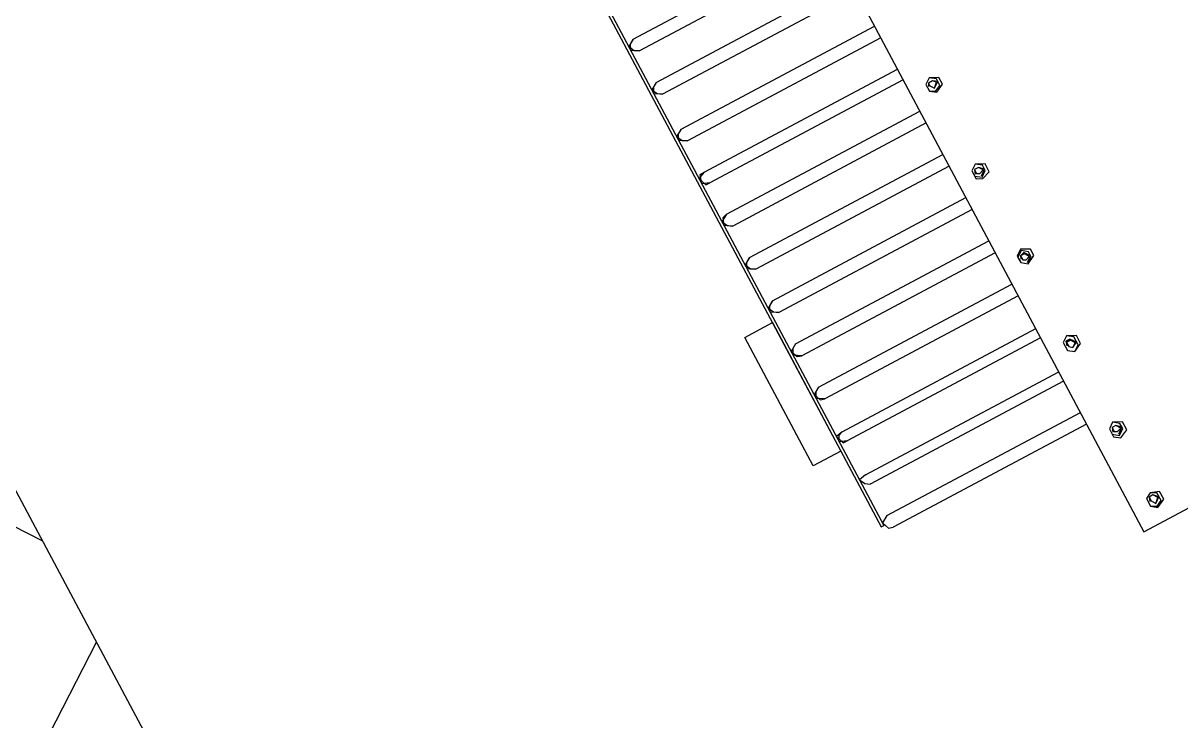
# Model space of a CAD drawing. Extents: x 5370511 to 5386565, y 1010429 to 1053793.
# Drawn here: x 5379996.114 to 5379997.973, y 1040723.831 to 1040724.951 of the extents above; entities that cross this region are included whole.
import ezdxf

# ---------------------------------------------------------------- set-up
doc = ezdxf.new("R2010")
doc.units = 0
doc.layers.get('0').update_dxf_attribs({"linetype": 'CONTINUOUS'})
doc.layers.add('ЭС (тонкий)', color=7, linetype='CONTINUOUS', lineweight=25)
doc.layers.add('ЭС сети', color=1, linetype='CONTINUOUS', lineweight=50)

# ---------------------------------------------------------------- blocks, each defined once
blk = doc.blocks.new('A$C277B5DBA')
for points in [[(7.161476594471281, 30.68098132412837), (7.161476594471281, 3.716365231989563)], [(10.80017255297614, 28.60737604109432), (10.80017255297611, 5.766135971540372)], [(10.84798426485199, 28.60737604109432), (10.84798426485193, 5.766135971540372)], [(10.68064327328636, 14.55303895142931), (7.161476594471281, 14.55303895142931)], [(10.68064327328636, 14.55303895142931), (10.80017255297611, 14.48153532097997)], [(10.75236084110014, 14.50536986446307), (10.68064327328636, 14.55303895142931)], [(10.80017255297611, 14.41003169053045), (10.75236084110014, 14.50536986446307)], [(7.161476594471281, 14.33852806008094), (10.68064327328636, 14.33852806008094)], [(10.68064327328636, 14.33852806008094), (10.80017255297611, 14.41003169053045)], [(10.75236084110014, 14.38619714704729), (10.68064327328636, 14.33852806008094)], [(10.80017255297611, 14.48153532097997), (10.75236084110014, 14.38619714704729)], [(10.68064327328636, 13.76649901648532), (7.161476594471281, 13.76649901648532)], [(10.68064327328636, 13.76649901648532), (10.80017255297611, 13.69499538603595)], [(10.75236084110014, 13.71882992951905), (10.68064327328636, 13.76649901648532)], [(10.68064327328636, 13.55198812513701), (10.80017255297611, 13.62349175558644)], [(10.75236084110014, 13.59965721210327), (10.68064327328636, 13.55198812513701)], [(10.80017255297611, 13.62349175558644), (10.75236084110014, 13.71882992951905)], [(10.80017255297611, 13.69499538603595), (10.75236084110014, 13.59965721210327)], [(7.161476594471281, 13.55198812513701), (10.68064327328636, 13.55198812513701)], [(10.68064327328636, 12.91649901648541), (7.161476594471281, 12.91649901648541)], [(10.68064327328636, 12.91649901648541), (10.80017255297611, 12.84499538603593)], [(10.75236084110014, 12.86882992951909), (10.68064327328636, 12.91649901648541)], [(10.80017255297611, 12.77349175558647), (10.75236084110014, 12.86882992951909)], [(10.80017255297611, 12.84499538603593), (10.75236084110014, 12.74965721210334)], [(7.161476594471281, 12.70198812513704), (10.68064327328636, 12.70198812513704)], [(10.68064327328636, 12.70198812513704), (10.80017255297611, 12.77349175558647)], [(10.75236084110014, 12.74965721210334), (10.68064327328636, 12.70198812513704)], [(10.68064327328636, 12.12995908154142), (7.161476594471281, 12.12995908154142)], [(10.68064327328636, 12.12995908154142), (10.80017255297611, 12.08228999457518)], [(10.75236084110014, 12.12995908154142), (10.68064327328636, 12.12995908154142)], [(10.80017255297611, 11.98695182064251), (10.75236084110014, 12.12995908154142)], [(7.161476594471281, 11.93928273367624), (10.68064327328636, 11.93928273367624)], [(10.68064327328636, 11.93928273367624), (10.80017255297611, 11.98695182064251)], [(10.75236084110014, 11.93928273367624), (10.68064327328636, 11.93928273367624)], [(10.80017255297611, 12.08228999457518), (10.75236084110014, 11.93928273367624)], [(6.635547763836513, 11.70093729884466), (6.778982899464182, 11.77244092929411)], [(6.683359475712535, 11.70093729884466), (6.778982899464182, 11.77244092929411)], [(6.778982899464182, 11.77244092929411), (6.874606323215886, 11.70093729884466)], [(6.778982899464182, 11.77244092929411), (6.874606323215886, 11.70093729884466)], [(6.635547763836513, 11.58176458142902), (6.635547763836513, 11.70093729884466)], [(6.778982899464182, 11.51026095097959), (6.635547763836513, 11.58176458142902)], [(6.683359475712535, 11.58176458142902), (6.683359475712535, 11.70093729884466)], [(6.683359475712535, 11.65326821187848), (6.755077043526256, 11.70093729884466)], [(6.778982899464182, 11.58176458142902), (6.683359475712535, 11.65326821187848)], [(6.778982899464182, 11.53409549446267), (6.683359475712535, 11.58176458142902)], [(6.707265331650291, 11.65326821187848), (6.755077043526256, 11.70093729884466)], [(6.778982899464182, 11.58176458142902), (6.707265331650291, 11.65326821187848)], [(6.755077043526256, 11.70093729884466), (6.826794611340006, 11.70093729884466)], [(6.755077043526256, 11.70093729884466), (6.826794611340006, 11.70093729884466)], [(6.826794611340006, 11.65326821187848), (6.778982899464182, 11.58176458142902)], [(6.874606323215886, 11.58176458142902), (6.778982899464182, 11.53409549446267)], [(6.874606323215886, 11.58176458142902), (6.778982899464182, 11.51026095097959)], [(6.826794611340006, 11.70093729884466), (6.826794611340006, 11.65326821187848)], [(6.826794611340006, 11.70093729884466), (6.850700467278074, 11.65326821187848)], [(6.874606323215886, 11.70093729884466), (6.874606323215886, 11.58176458142902)], [(6.874606323215886, 11.70093729884466), (6.874606323215886, 11.58176458142902)], [(10.68064327328636, 11.36725369008062), (7.161476594471281, 11.36725369008062)], [(10.68064327328636, 11.36725369008062), (10.80017255297611, 11.29575005963111)], [(10.75236084110014, 11.34341914659741), (10.68064327328636, 11.36725369008062)], [(10.80017255297611, 11.2242464291818), (10.75236084110014, 11.34341914659741)], [(10.68064327328636, 11.15274279873226), (10.80017255297611, 11.2242464291818)], [(10.75236084110014, 11.20041188569852), (10.68064327328636, 11.15274279873226)], [(10.80017255297611, 11.29575005963111), (10.75236084110014, 11.20041188569852)], [(7.161476594471281, 11.15274279873226), (10.68064327328636, 11.15274279873226)], [(10.68064327328636, 10.58071375513669), (7.161476594471281, 10.58071375513669)], [(10.68064327328636, 10.58071375513669), (10.80017255297611, 10.50921012468732)], [(10.75236084110014, 10.53304466817048), (10.68064327328636, 10.58071375513669)], [(10.68064327328636, 10.36620286378838), (10.80017255297611, 10.43770649423772)], [(10.75236084110014, 10.41387195075459), (10.68064327328636, 10.36620286378838)], [(10.80017255297611, 10.43770649423772), (10.75236084110014, 10.53304466817048)], [(10.80017255297611, 10.50921012468732), (10.75236084110014, 10.41387195075459)], [(7.161476594471281, 10.36620286378838), (10.68064327328636, 10.36620286378838)], [(6.635547763836513, 10.12785742895679), (6.778982899464182, 10.19936105940634)], [(6.635547763836513, 9.98485016805791), (6.635547763836513, 10.12785742895679)], [(6.683359475712535, 10.12785742895679), (6.778982899464182, 10.19936105940634)], [(6.683359475712535, 10.03251925502432), (6.683359475712535, 10.12785742895679)], [(6.683359475712535, 10.05635379850734), (6.755077043526256, 10.12785742895679)], [(6.778982899464182, 9.98485016805791), (6.683359475712535, 10.05635379850734)], [(6.707265331650291, 10.05635379850734), (6.755077043526256, 10.12785742895679)], [(6.778982899464182, 10.03251925502432), (6.707265331650291, 10.05635379850734)], [(6.755077043526256, 10.12785742895679), (6.826794611340006, 10.12785742895679)], [(6.755077043526256, 10.12785742895679), (6.826794611340006, 10.12785742895679)], [(6.778982899464182, 10.19936105940634), (6.874606323215886, 10.12785742895679)], [(6.778982899464182, 10.19936105940634), (6.874606323215886, 10.12785742895679)], [(6.826794611340006, 10.05635379850734), (6.778982899464182, 10.03251925502432)], [(6.826794611340006, 10.12785742895679), (6.826794611340006, 10.05635379850734)], [(6.826794611340006, 10.12785742895679), (6.850700467278074, 10.05635379850734)], [(6.874606323215886, 10.12785742895679), (6.874606323215886, 10.03251925502432)], [(6.874606323215886, 10.12785742895679), (6.874606323215886, 9.98485016805791)], [(6.778982899464182, 9.937181081091616), (6.635547763836513, 9.98485016805791)], [(6.778982899464182, 9.96101562457472), (6.683359475712535, 10.03251925502432)], [(6.874606323215886, 10.03251925502432), (6.778982899464182, 9.96101562457472)], [(6.874606323215886, 9.98485016805791), (6.778982899464182, 9.937181081091616)], [(10.68064327328636, 9.794173820192732), (7.161476594471281, 9.794173820192732)], [(10.68064327328636, 9.794173820192732), (10.80017255297611, 9.722670189743305)], [(10.75236084110014, 9.746504733226438), (10.68064327328636, 9.794173820192732)], [(10.80017255297611, 9.651166559293848), (10.75236084110014, 9.746504733226438)], [(10.80017255297611, 9.722670189743305), (10.75236084110014, 9.627332015810573)], [(7.161476594471281, 9.579662928844336), (10.68064327328636, 9.579662928844336)], [(10.68064327328636, 9.579662928844336), (10.80017255297611, 9.651166559293848)], [(10.75236084110014, 9.627332015810573), (10.68064327328636, 9.579662928844336)], [(10.84798426485193, 9.484324754911775), (10.84798426485193, 7.148539493563142)], [(11.35000723954866, 9.484324754911775), (10.84798426485193, 9.484324754911775)], [(11.35000723954866, 7.148539493563142), (11.35000723954866, 9.484324754911775)], [(10.68064327328636, 9.007633885248744), (7.161476594471281, 9.007633885248744)], [(10.68064327328636, 9.007633885248744), (10.80017255297611, 8.936130254799316)], [(10.75236084110014, 8.959964798282535), (10.68064327328636, 9.007633885248744)], [(10.80017255297611, 8.864626624349917), (10.75236084110014, 8.959964798282535)], [(10.80017255297611, 8.936130254799316), (10.75236084110014, 8.81695753738365)], [(7.161476594471281, 8.793122993900518), (10.68064327328636, 8.793122993900518)], [(10.68064327328636, 8.793122993900518), (10.80017255297611, 8.864626624349917)], [(10.75236084110014, 8.81695753738365), (10.68064327328636, 8.793122993900518)], [(6.635547763836513, 8.578612102552064), (6.778982899464182, 8.65011573300152)], [(6.635547763836513, 8.45943938513637), (6.635547763836513, 8.578612102552064)], [(6.683359475712535, 8.554777559068846), (6.778982899464182, 8.626281189518416)], [(6.683359475712535, 8.483273928619504), (6.755077043526256, 8.578612102552064)], [(6.683359475712535, 8.45943938513637), (6.683359475712535, 8.554777559068846)], [(6.707265331650291, 8.483273928619504), (6.755077043526256, 8.554777559068846)], [(6.755077043526256, 8.578612102552064), (6.826794611340006, 8.554777559068846)], [(6.755077043526256, 8.554777559068846), (6.826794611340006, 8.554777559068846)], [(6.778982899464182, 8.65011573300152), (6.874606323215886, 8.578612102552064)], [(6.778982899464182, 8.626281189518416), (6.874606323215886, 8.554777559068846)], [(6.826794611340006, 8.554777559068846), (6.826794611340006, 8.483273928619504)], [(6.826794611340006, 8.554777559068846), (6.850700467278074, 8.507108472102608)], [(6.874606323215886, 8.578612102552064), (6.874606323215886, 8.45943938513637)], [(6.874606323215886, 8.554777559068846), (6.874606323215886, 8.45943938513637)], [(6.778982899464182, 8.387935754686914), (6.635547763836513, 8.45943938513637)], [(6.778982899464182, 8.411770298170019), (6.683359475712535, 8.483273928619504)], [(6.778982899464182, 8.387935754686914), (6.683359475712535, 8.45943938513637)], [(6.778982899464182, 8.45943938513637), (6.707265331650291, 8.483273928619504)], [(6.826794611340006, 8.483273928619504), (6.778982899464182, 8.45943938513637)], [(6.874606323215886, 8.45943938513637), (6.778982899464182, 8.387935754686914)], [(6.874606323215886, 8.45943938513637), (6.778982899464182, 8.387935754686914)], [(10.68064327328636, 8.221093950304926), (7.161476594471281, 8.221093950304926)], [(10.68064327328636, 8.221093950304926), (10.80017255297611, 8.149590319855356)], [(10.75236084110014, 8.173424863338518), (10.68064327328636, 8.221093950304926)], [(7.161476594471281, 8.006583058956501), (10.68064327328636, 8.006583058956501)], [(10.68064327328636, 8.006583058956501), (10.80017255297611, 8.0780866894059)], [(10.75236084110014, 8.030417602439663), (10.68064327328636, 8.006583058956501)], [(10.80017255297611, 8.0780866894059), (10.75236084110014, 8.173424863338518)], [(10.80017255297611, 8.149590319855356), (10.75236084110014, 8.030417602439663)], [(10.68064327328636, 7.410719471877776), (7.161476594471281, 7.410719471877776)], [(10.68064327328636, 7.410719471877776), (10.80017255297611, 7.386884928394643)], [(10.75236084110014, 7.386884928394643), (10.68064327328636, 7.410719471877776)], [(10.68064327328636, 7.243877667495703), (10.80017255297611, 7.291546754461997)], [(10.80017255297611, 7.386884928394643), (10.75236084110014, 7.243877667495703)], [(10.80017255297611, 7.291546754461997), (10.75236084110014, 7.386884928394643)], [(6.635547763836513, 7.005532232664201), (6.778982899464182, 7.077035863113572)], [(6.683359475712535, 7.005532232664201), (6.778982899464182, 7.077035863113572)], [(6.778982899464182, 7.077035863113572), (6.874606323215886, 7.005532232664201)], [(6.778982899464182, 7.077035863113572), (6.874606323215886, 7.005532232664201)], [(7.161476594471281, 7.243877667495703), (10.68064327328636, 7.243877667495703)], [(10.75236084110014, 7.243877667495703), (10.68064327328636, 7.243877667495703)], [(10.84798426485193, 7.148539493563142), (11.35000723954866, 7.148539493563142)], [(6.635547763836513, 6.862524971765289), (6.635547763836513, 7.005532232664201)], [(6.683359475712535, 6.862524971765289), (6.683359475712535, 7.005532232664201)], [(6.683359475712535, 6.910194058731584), (6.755077043526256, 7.005532232664201)], [(6.778982899464182, 6.862524971765289), (6.683359475712535, 6.910194058731584)], [(6.707265331650291, 6.910194058731584), (6.755077043526256, 6.981697689181125)], [(6.778982899464182, 6.862524971765289), (6.707265331650291, 6.910194058731584)], [(6.755077043526256, 7.005532232664201), (6.826794611340006, 7.005532232664201)], [(6.755077043526256, 6.981697689181125), (6.826794611340006, 6.981697689181125)], [(6.826794611340006, 6.910194058731584), (6.778982899464182, 6.862524971765289)], [(6.826794611340006, 7.005532232664201), (6.850700467278074, 6.934028602214831)], [(6.826794611340006, 6.981697689181125), (6.826794611340006, 6.910194058731584)], [(6.874606323215886, 7.005532232664201), (6.874606323215886, 6.862524971765289)], [(6.874606323215886, 7.005532232664201), (6.874606323215886, 6.862524971765289)], [(6.778982899464182, 6.791021341315805), (6.635547763836513, 6.862524971765289)], [(6.778982899464182, 6.791021341315805), (6.683359475712535, 6.862524971765289)], [(6.874606323215886, 6.862524971765289), (6.778982899464182, 6.791021341315805)], [(6.874606323215886, 6.862524971765289), (6.778982899464182, 6.791021341315805)], [(10.68064327328636, 6.624179536933816), (7.161476594471281, 6.624179536933816)], [(10.68064327328636, 6.624179536933816), (10.80017255297611, 6.600344993450712)], [(10.80017255297611, 6.600344993450712), (10.75236084110014, 6.505006819518179)], [(7.161476594471281, 6.4573377325518), (10.68064327328636, 6.4573377325518)], [(10.75236084110014, 6.505006819518179), (10.68064327328636, 6.4573377325518)], [(10.68064327328636, 5.885308688956066), (7.161476594471281, 5.885308688956066)], [(10.68064327328636, 5.885308688956066), (10.80017255297611, 5.813805058506752)], [(10.80017255297611, 5.813805058506752), (10.75236084110014, 5.694632341091001)], [(10.84798426485193, 5.766135971540372), (10.80017255297611, 5.766135971540372)], [(7.161476594471281, 5.670797797607811), (10.68064327328636, 5.670797797607811)], [(10.75236084110014, 5.694632341091001), (10.68064327328636, 5.670797797607811)], [(6.635547763836513, 5.432452362776367), (6.778982899464182, 5.503955993225652)], [(6.635547763836513, 5.289445101877426), (6.635547763836513, 5.432452362776367)], [(6.683359475712535, 5.432452362776367), (6.778982899464182, 5.503955993225652)], [(6.683359475712535, 5.337114188843636), (6.683359475712535, 5.432452362776367)], [(6.683359475712535, 5.360948732326882), (6.755077043526256, 5.432452362776367)], [(6.707265331650291, 5.360948732326882), (6.755077043526256, 5.432452362776367)], [(6.755077043526256, 5.432452362776367), (6.826794611340006, 5.432452362776367)], [(6.755077043526256, 5.432452362776367), (6.826794611340006, 5.432452362776367)], [(6.778982899464182, 5.503955993225652), (6.874606323215886, 5.432452362776367)], [(6.778982899464182, 5.503955993225652), (6.874606323215886, 5.432452362776367)], [(6.826794611340006, 5.432452362776367), (6.826794611340006, 5.360948732326882)], [(6.826794611340006, 5.432452362776367), (6.850700467278074, 5.360948732326882)], [(6.874606323215886, 5.432452362776367), (6.874606323215886, 5.337114188843636)], [(6.874606323215886, 5.432452362776367), (6.874606323215886, 5.289445101877426)], [(6.778982899464182, 5.217941471427999), (6.635547763836513, 5.289445101877426)], [(6.778982899464182, 5.289445101877426), (6.683359475712535, 5.360948732326882)], [(6.778982899464182, 5.265610558394265), (6.683359475712535, 5.337114188843636)], [(6.778982899464182, 5.337114188843636), (6.707265331650291, 5.360948732326882)], [(6.826794611340006, 5.360948732326882), (6.778982899464182, 5.337114188843636)], [(6.874606323215886, 5.337114188843636), (6.778982899464182, 5.265610558394265)], [(6.874606323215886, 5.289445101877426), (6.778982899464182, 5.217941471427999)], [(6.635547763836513, 4.169221558169319), (6.778982899464182, 4.216890645135642)], [(6.635547763836513, 4.026214297270435), (6.635547763836513, 4.169221558169319)], [(6.683359475712535, 4.169221558169319), (6.778982899464182, 4.216890645135642)], [(6.683359475712535, 4.026214297270435), (6.683359475712535, 4.169221558169319)], [(6.683359475712535, 4.097717927719977), (6.755077043526256, 4.169221558169319)], [(6.778982899464182, 4.026214297270435), (6.683359475712535, 4.097717927719977)], [(6.707265331650291, 4.097717927719977), (6.755077043526256, 4.169221558169319)], [(6.778982899464182, 4.026214297270435), (6.707265331650291, 4.097717927719977)], [(6.755077043526256, 4.169221558169319), (6.826794611340006, 4.169221558169319)], [(6.755077043526256, 4.169221558169319), (6.826794611340006, 4.169221558169319)], [(6.778982899464182, 4.216890645135642), (6.874606323215886, 4.169221558169319)], [(6.778982899464182, 4.216890645135642), (6.874606323215886, 4.169221558169319)], [(6.826794611340006, 4.097717927719977), (6.778982899464182, 4.026214297270435)], [(6.826794611340006, 4.169221558169319), (6.826794611340006, 4.097717927719977)], [(6.826794611340006, 4.169221558169319), (6.850700467278074, 4.097717927719977)], [(6.874606323215886, 4.169221558169319), (6.874606323215886, 4.026214297270435)], [(6.874606323215886, 4.169221558169319), (6.874606323215886, 4.026214297270435)], [(6.778982899464182, 3.954710666820979), (6.635547763836513, 4.026214297270435)], [(6.778982899464182, 3.978545210304226), (6.683359475712535, 4.026214297270435)], [(6.874606323215886, 4.026214297270435), (6.778982899464182, 3.978545210304226)], [(6.874606323215886, 4.026214297270435), (6.778982899464182, 3.954710666820979)], [(7.161476594471281, 3.716365231989563), (4.579644153173803, 3.716365231989563)]]:
    blk.add_lwpolyline(points)
blk = doc.blocks.new('*U522')
blk.add_blockref('A$C277B5DBA', (0, 0))
blk = doc.blocks.new('*U645')
at = {"layer": 'ЭС (тонкий)', "transparency": 33554687}
h = blk.add_hatch(dxfattribs=at)
h.set_pattern_fill('ANSI37', color=253, angle=79.77202800376043)
h.set_pattern_definition([(124.7720280037604, (389.8221076882319, -736.7669303502602), (-2.608033060492139, -1.810742542544358), []), (214.7720280037603, (389.8221076882319, -736.7669303502602), (1.810742542544358, -2.608033060492139), [])])
h.paths.add_polyline_path([(222.3977735015176, -46.04235934410394), (262.3977735015212, -46.04235934396388), (262.3977735015285, -48.0423593439657), (222.3977735015285, -48.04235934410394)])
h.paths.add_polyline_path([(271.397773499664, -48.04235934393296), (273.3977734996622, -48.04235934392568), (273.3977734998332, -97.04235934392568), (271.397773499835, -97.04235934393296)], flags=17)
h.paths.add_polyline_path([(211.3977735035658, -99.04235934414396), (351.3977734914586, -99.04235934365465), (411.3977734877333, -99.04235934345274), (411.3977734877242, -96.12499739853706), (409.3977734877242, -96.12499739854252), (409.397773487726, -97.0423593434582), (351.3977734914513, -97.04235934365647), (351.3977734912803, -48.04235934365647), (409.397773487555, -48.04235934252506), (409.3977734877242, -96.58367837006813), (411.3977734877242, -96.12499739853706), (411.3977734875514, -46.0423593425196), (298.164321817512, -46.04235934383837), (298.1643218175211, -48.04235934384201), (349.3977734912785, -48.04235934366193), (349.3977734914531, -97.0423593427306), (213.3977735035567, -97.04235934413668), (213.3977735033893, -48.04235934320536), (280.1643218193838, -48.04235934297617), (280.1643218193783, -46.04235934390385), (211.397773503382, -46.042359343209)])
h.paths.add_polyline_path([(401.1258575833069, -46.04235934348367), (360.3977734894104, -46.04235934362737), (360.3977734894213, -48.04235934362373), (401.1258575833087, -48.04235934348549)])
at = {"layer": 'ЭС (тонкий)', "color": 253, "transparency": 33554687}
blk.add_line((409.3977734877315, -97.0423593434582), (351.3977734914549, -97.04235934365829), dxfattribs=at)
at = {"layer": 'ЭС (тонкий)', "color": 253, "transparency": 33554687, "xscale": -1, "rotation": 90}
blk.add_blockref('*U522', (397.3648776543957, -74.2003426558797), dxfattribs=at)

msp = doc.modelspace()

# ---------------------------------------------------------------- block references
at = {"layer": 'ЭС сети', "color": 1, "lineweight": 15, "xscale": 0.09999999999999999, "yscale": 0.09999999999999999, "zscale": 0.09999999999999999, "rotation": 298.0491553101125}
msp.add_blockref('*U645', (5379986.584096273, 1040762.701537619), dxfattribs=at)

doc.saveas('drawing.dxf')
